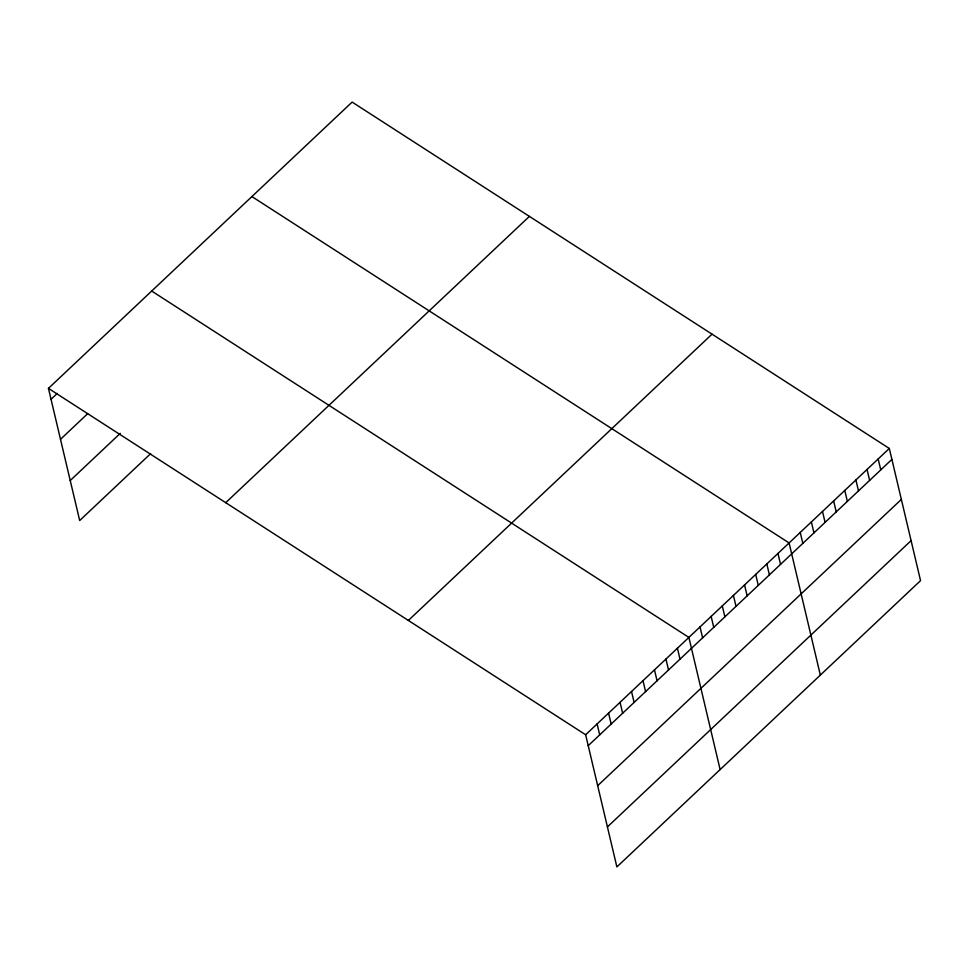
<?xml version="1.0" encoding="UTF-8"?>
<svg xmlns="http://www.w3.org/2000/svg" width="969" height="969" viewBox="0 0 969 969"><rect width="100%" height="100%" fill="white"/><g stroke="black" fill="none" stroke-linecap="round" stroke-linejoin="round"><path stroke-width="1.45" d="M48.45 388.375L352.122 102.084L889.312 448.465L920.55 580.625L616.878 866.916L585.639 734.756L48.45 388.375L79.688 520.535L150.607 453.674M51.03 399.301L57.292 393.402M60.49 439.308L87.61 413.739M70.228 480.527L120.289 433.337M225.716 502.681L529.389 216.39M408.361 620.451L712.033 334.16M585.639 734.756L889.312 448.465M588.219 745.682L891.892 459.403M597.679 785.689L901.352 499.41M607.418 826.908L911.09 540.629M251.904 196.562L789.093 542.943L820.343 675.102M151.697 291.039L688.886 637.42L720.124 769.58M878.168 458.967L880.76 469.892M867.037 469.468L869.629 480.394M855.906 479.958L858.486 490.895M844.774 490.459L847.354 501.385M833.631 500.961L836.223 511.886M822.499 511.45L825.091 522.388M811.368 521.952L813.948 532.877M800.237 532.441L802.816 543.379M777.962 553.444L780.542 564.37M766.83 563.934L769.41 574.871M755.699 574.435L758.279 585.361M744.555 584.937L747.147 595.862M733.424 595.426L736.004 606.364M722.293 605.928L724.873 616.853M711.161 616.417L713.741 627.355M700.018 626.919L702.61 637.856M677.416 648.237L679.996 659.162M665.945 659.053L668.525 669.979M654.475 669.858L657.055 680.795M643.004 680.674L645.584 691.612M631.522 691.491L634.114 702.428M620.051 702.307L622.643 713.245M608.58 713.123L611.16 724.049M597.11 723.94L599.69 734.865"/></g></svg>
